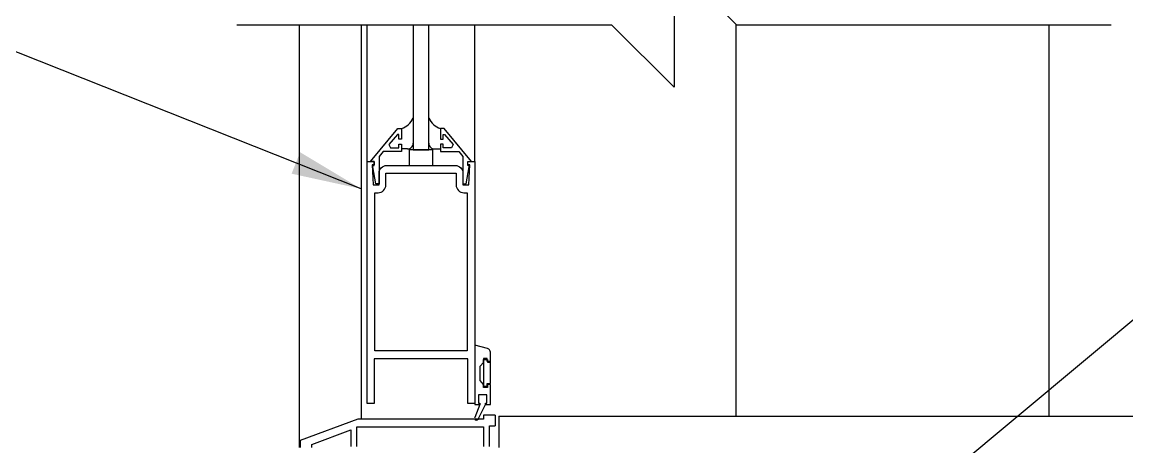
# Model space of a CAD drawing. Header units: inches. Extents: x -6.4 to 42.3, y 55.7 to 149.3.
# Drawn here: x 8.1 to 25.79, y 111.25 to 118.05 of the extents above; entities that cross this region are included whole.
import ezdxf

# ---------------------------------------------------------------- set-up
doc = ezdxf.new("R2010")
doc.units = ezdxf.units.IN
doc.header["$LTSCALE"] = 0.5
doc.header["$MEASUREMENT"] = 0
for name, color, linetype in [('HATCH', 12, 'Continuous'), ('LINE18', 9, 'Continuous'), ('line25', 2, 'Continuous'), ('LINE9', 9, 'Continuous'), ('TEXT', 4, 'Continuous'), ('Web_Edge', 9, 'Continuous')]:
    doc.layers.add(name, color=color, linetype=linetype)
doc.styles.add('DIM', font='romans.shx', dxfattribs={"width": 0.7})
doc.dimstyles.new('ext_12', dxfattribs={"dimscale": 12, "dimtxt": 0.09375, "dimasz": 0.09375, "dimexe": 0.09375, "dimexo": 0.0625, "dimgap": 0.0625, "dimtad": 1, "dimdec": 1, "dimzin": 2, "dimdsep": 46, "dimlunit": 4, "dimtxsty": 'DIM', "dimcen": 0.09, "dimdle": 0.09375, "dimclrt": 4, "dimadec": 0, "dimazin": 0, "dimtfac": 1, "dimtdec": 1, "dimtmove": 1, "dimatfit": 3, "dimfxl": 1, "dimfrac": 2, "dimtolj": 1, "dimtzin": 0, "dimarcsym": 0})

msp = doc.modelspace()

# ---------------------------------------------------------------- linework, layer by layer
at = {"layer": 'HATCH', "color": 12}
for p, q in [((13.62777059081546, 115.8191607942948), (13.62777059081546, 118.0103675616564)), ((15.35177059081545, 115.8191607942948), (15.35177059081545, 118.0103675616564)), ((19.53198032798318, 118.019488698293), (19.53198032798318, 111.7434074603454)), ((14.27572025418883, 116.0225975042949), (14.17727059081545, 116.0225975042949)), ((14.70382092744208, 116.0225975042949), (14.80227059081545, 116.0225975042949))]:
    msp.add_line(p, q, dxfattribs=at)
for centre, radius, start, end in [((14.08633318119558, 116.6395608914314), 0.3052597050116449, 287.3296553404543, 335.8014887727912), ((14.89320800043532, 116.6395608914314), 0.3052597050116449, 204.1985112272062, 252.6703446595455), ((14.27572030081544, 116.1116477942948), 0.08905028999999963, 269.9999700000002, 0), ((14.70382088081544, 116.1116477942948), 0.08905028999999963, 180, 270.0000299999998)]:
    msp.add_arc(centre, radius, start, end, dxfattribs=at)
at = {"layer": 'LINE18'}
for p, q in [((14.36477059081544, 118.0103675616564), (14.36477059081545, 116.0066607942948)), ((14.61477059081545, 116.0066607942948), (14.61477059081544, 118.0103675616564)), ((14.36477059081545, 116.0066607942948), (14.61477059081545, 116.0066607942948)), ((13.47628959081544, 111.6962931869828), (12.55441559081544, 111.3525451869828)), ((15.49191559081544, 111.6962931869828), (13.47628959081544, 111.6962931869828)), ((15.67941559081544, 111.7587931869828), (15.49191559081544, 111.7587931869828)), ((15.49191559081544, 111.7587931869828), (15.49191559081544, 111.6962931869828)), ((15.67941559081544, 111.7587931869828), (15.67941559081544, 111.5910611869828)), ((12.74191559081544, 111.2890531869828), (13.36691559081544, 111.5221041869828)), ((13.36691559081544, 111.5221041869828), (13.36691559081544, 111.2587931869828)), ((13.46066359081544, 111.2587931869828), (13.46066359081544, 111.5712931869828)), ((13.46066359081544, 111.5712931869828), (15.49191559081544, 111.5712931869828)), ((15.49191559081544, 111.5712931869828), (15.49191559081544, 111.2587931869828)), ((15.58566359081544, 111.2587931869828), (15.58566359081544, 111.5910611869828)), ((15.58566359081544, 111.5910611869828), (15.67941559081544, 111.5910611869828)), ((12.55441559081544, 111.3525451869828), (12.55441559081544, 111.2434074603435)), ((12.74191559081544, 111.243407460343), (12.74191559081544, 111.2890531869828))]:
    msp.add_line(p, q, dxfattribs=at)
for points in [[(13.71677059081546, 115.7351607942948), (13.71677059081546, 115.7551607942948), (13.73977059081545, 115.7551607942948), (13.73977059081545, 115.8191607942948), (13.67964961052706, 115.8191607942948), (14.11927059081543, 116.3491607942948), (14.17727059081545, 116.3491607942948), (14.17727059081545, 116.1801607942948), (14.13727059081546, 116.1801607942948), (14.13727059081546, 116.2524207382924), (14.11380966828497, 116.2524207382924), (13.9772959279459, 116.0897299978048), (14.00180935012571, 116.0371607942948), (14.13727059081546, 116.0371607942948), (14.13727059081546, 116.0961607942948), (14.17727059081545, 116.0961607942948), (14.17727059081545, 115.9781607942948), (13.88367825042994, 115.9781607942948), (13.81777059081546, 115.8996151041698), (13.81777059081546, 115.4631607942948), (13.76577059081546, 115.4631607942948)], [(15.23977059081545, 115.7551607942948), (15.23977059081545, 115.8191607942948), (15.29989157110384, 115.8191607942948), (14.86027059081545, 116.3491607942948), (14.80227059081545, 116.3491607942948), (14.80227059081545, 116.1801607942948), (14.84227059081545, 116.1801607942948), (14.84227059081545, 116.2524207382924), (14.86573151334593, 116.2524207382924), (15.002245253685, 116.0897299978048), (14.9777318315052, 116.0371607942948), (14.84227059081545, 116.0371607942948), (14.84227059081545, 116.0961607942948), (14.80227059081545, 116.0961607942948), (14.80227059081545, 115.9781607942948), (15.09586293120097, 115.9781607942948), (15.16177059081545, 115.8996151041698), (15.16177059081545, 115.4631607942948), (15.21377059081544, 115.4631607942948), (15.26277059081545, 115.7351607942948), (15.26277059081545, 115.7551607942948)], [(15.60177059081545, 112.2671607942948), (15.60177059081545, 112.6181607942948), (15.54877059081545, 112.6181607942948), (15.54877059081545, 112.6641607942948), (15.49277059081547, 112.6641607942948), (15.49277059081547, 112.2211607942948), (15.54877059081545, 112.2211607942948), (15.54877059081545, 112.2671607942948)]]:
    msp.add_lwpolyline(points, close=True, dxfattribs=at)
for points in [[(14.67727059081545, 115.7566607942948), (14.67727059081545, 116.0066607942948), (14.30227059081545, 116.0066607942948), (14.30227059081545, 115.7566607942948)], [(15.52177059081546, 111.9290307942948), (15.60177059081545, 111.9290307942948), (15.60177059081545, 112.2490307942948), (15.55277059081547, 112.2490307942948), (15.55277059081547, 112.2040307942948), (15.48777059081547, 112.2040307942948), (15.48777059081547, 112.2510307942948), (15.43777059081546, 112.3120307942948), (15.43777059081546, 112.5430307942948), (15.48777059081547, 112.6040307942948), (15.48777059081547, 112.6510307942948), (15.55277059081547, 112.6510307942948), (15.55277059081547, 112.6060307942948), (15.60177059081545, 112.6060307942948), (15.60177059081545, 112.7660307942948), (15.59877059081546, 112.7860307942948), (15.58877059081547, 112.8030307942948), (15.57477059081546, 112.8170307942948), (15.55577059081546, 112.8260307942948), (15.35177059081545, 112.8810307942948), (15.35177059081545, 111.9290307942948), (15.43177059081543, 111.9290307942948), (15.35077059081547, 111.7200307942948), (15.34877059081546, 111.7090307942948), (15.35577059081547, 111.6900307942948), (15.37077059081545, 111.6810307942948), (15.38877059081545, 111.6820307942948), (15.40277059081544, 111.6960307942948), (15.52177059081546, 111.9290307942948), (15.52177059081546, 111.9510307942948), (15.54177059081545, 111.9510307942948), (15.54177059081545, 112.0860307942948), (15.41177059081545, 112.0860307942948), (15.41177059081545, 111.9510307942948), (15.43177059081543, 111.9510307942948), (15.43177059081543, 111.9290307942948)]]:
    msp.add_lwpolyline(points, dxfattribs=at)
for points in [[(15.23977059081545, 115.8191607942948), (15.35177059081545, 115.8191607942948), (15.35177059081545, 111.9441607942948), (15.23977059081545, 111.9441607942948), (15.23977059081545, 112.6629107942948), (13.73977059081545, 112.6629107942948), (13.73977059081545, 111.9441607942948), (13.62777059081546, 111.9441607942948), (13.62777059081546, 115.8191607942948), (13.73977059081545, 115.8191607942948), (13.73977059081545, 115.7691607942948), (13.70777059081544, 115.7691607942948), (13.72402059081546, 115.4451607942948), (13.81777059081546, 115.4451607942948), (13.81777059081546, 115.6316607942948, -0.4142135623730951), (13.94277059081546, 115.7566607942948), (15.03677059081545, 115.7566607942948, -0.4142135623730951), (15.16177059081545, 115.6316607942948), (15.16177059081545, 115.4451607942948), (15.25552059081545, 115.4451607942948), (15.27177059081546, 115.7691607942948), (15.23977059081545, 115.7691607942948)], [(13.75277059081546, 112.7879107942948), (13.75277059081546, 115.3201607942948), (13.80177059081544, 115.3201607942948, 0.4142135623730948), (13.92677059081544, 115.4451607942948), (13.92677059081544, 115.6316607942948), (15.05277059081547, 115.6316607942948), (15.05277059081547, 115.4451607942948, 0.4142135623730951), (15.17777059081547, 115.3201607942948), (15.22677059081545, 115.3201607942948), (15.22677059081545, 112.7879107942948), (13.75277059081546, 112.7879107942948)]]:
    msp.add_lwpolyline(points, format="xyb", close=True, dxfattribs=at)
at = {"layer": 'line25', "color": 12}
msp.add_line((13.53210523831217, 118.0103675616564), (13.53210523831216, 111.6962931869828), dxfattribs=at)
at = {"layer": 'LINE9'}
for p, q in [((18.54110146461976, 119.0103675616564), (18.54110146461976, 117.0103675616564)), ((18.54110146461976, 119.0103675616564), (19.54110146461976, 118.0103675616564)), ((11.54110146462049, 118.0103675616564), (17.54110146461976, 118.0103675616564)), ((12.54110146462049, 118.0103675616564), (12.54110146462049, 111.2434074603454)), ((18.54110146461976, 117.0103675616564), (17.54110146461976, 118.0103675616564)), ((19.54110146461976, 118.0103675616564), (25.54110146462147, 118.0103675616564)), ((24.54110146462147, 118.0103675616564), (24.54110146462147, 111.7434074603454))]:
    msp.add_line(p, q, dxfattribs=at)
at = {"layer": 'Web_Edge'}
for q in [(33.73862099734205, 111.7434074603454), (15.73773419892818, 111.2434074603454)]:
    msp.add_line((15.73773419892818, 111.7434074603454), q, dxfattribs=at)

# ---------------------------------------------------------------- leaders
at = {"layer": 'TEXT'}
for points in [[(13.53210523831216, 115.3817470897762), (0.7794078103465409, 120.4440060348265), (-0.7262191507146554, 120.4440060348265)], [(19.27857866999158, 107.7750315087794), (28.28372500987037, 115.2838445702271), (36.95900011571705, 115.2838445702272)]]:
    msp.add_leader(points, dimstyle='ext_12', override={"dimgap": 0.0625, "dimtad": 0}, dxfattribs=at)

doc.saveas('drawing.dxf')
